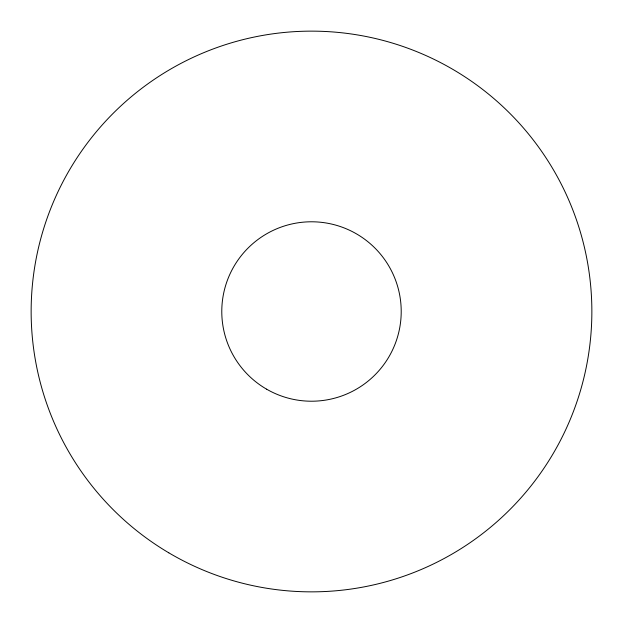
<?xml version="1.0" encoding="UTF-8"?>
<svg xmlns="http://www.w3.org/2000/svg" width="623" height="623" viewBox="0 0 623 623"><rect width="100%" height="100%" fill="white"/><g stroke="black" fill="none" stroke-linecap="round" stroke-linejoin="round"><path stroke-width="0.93" d="M168.786 552.811A280.358 280.358 0 0 0 591.842 314.436A280.358 280.358 0 0 0 173.872 67.245A280.358 280.358 0 0 0 168.786 552.811M266.644 389.196A89.712 89.712 0 0 0 401.212 311.5A89.712 89.712 0 0 0 266.644 233.804A89.712 89.712 0 0 0 266.644 389.196"/></g></svg>
